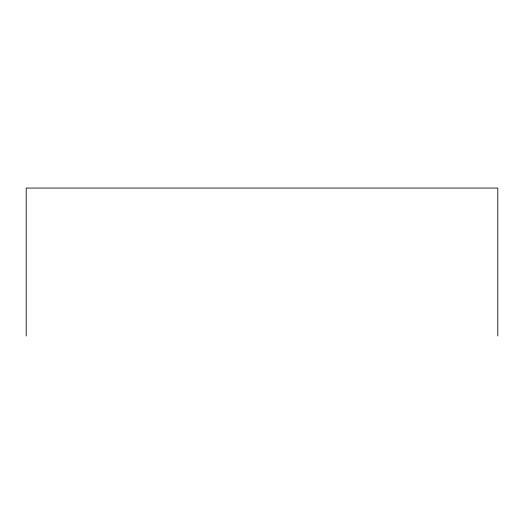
<?xml version="1.0" encoding="UTF-8"?>
<svg xmlns="http://www.w3.org/2000/svg" width="524" height="524" viewBox="0 0 524 524"><rect width="100%" height="100%" fill="white"/><g stroke="black" fill="none" stroke-linecap="round" stroke-linejoin="round"><path stroke-width="0.79" d="M497.8 335.936L497.8 188.064L26.2 188.064L26.2 335.936"/></g></svg>
